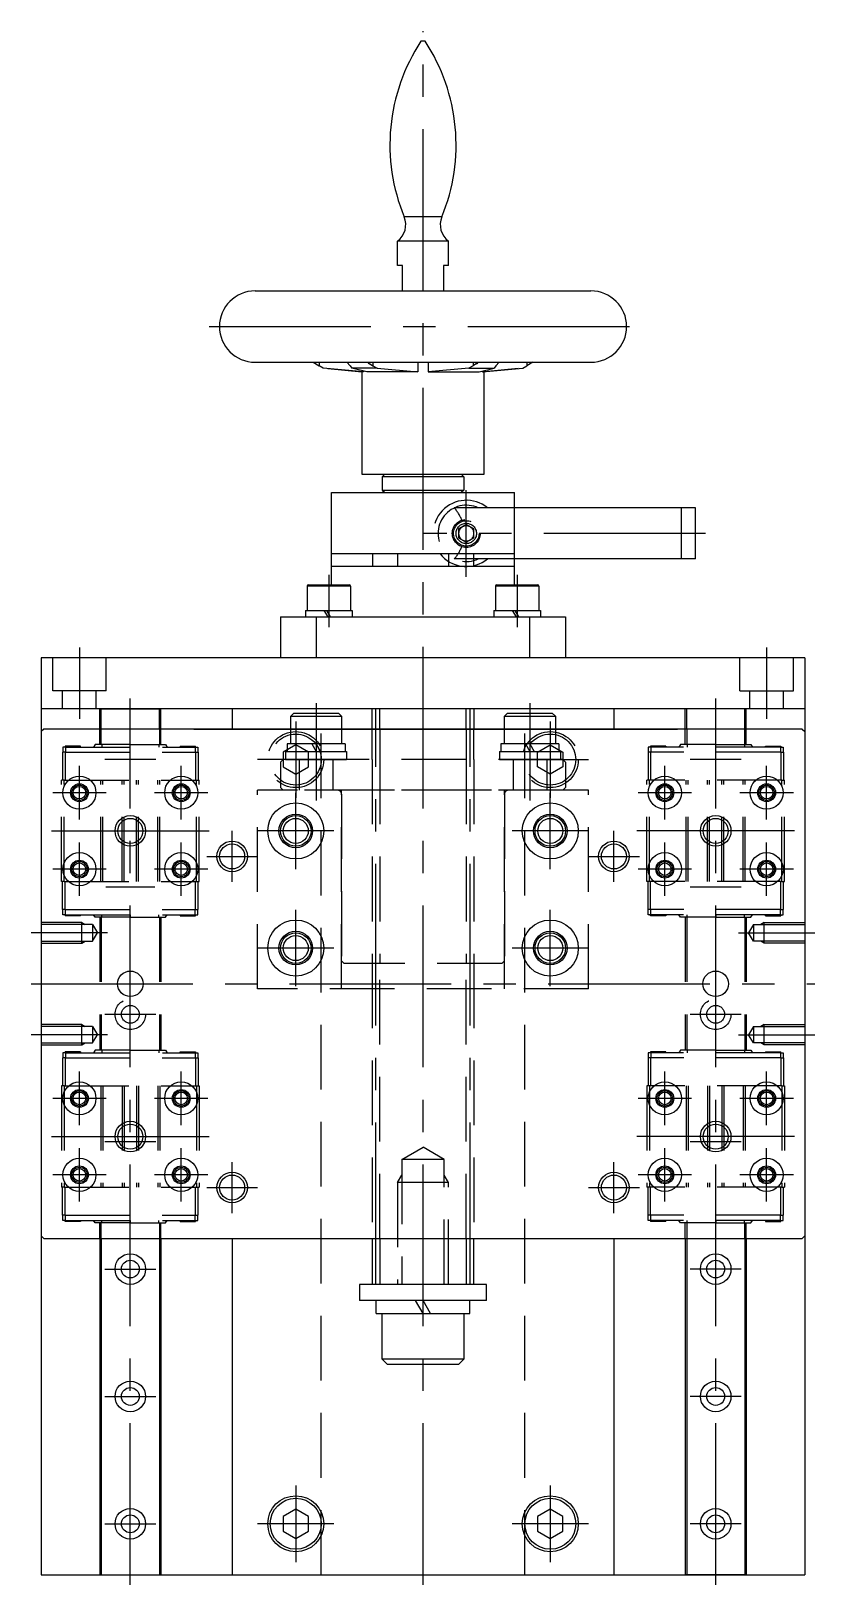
# Model space of a CAD drawing. Extents: x -178 to 323, y -442 to 77.
# Drawn here: x 169.1 to 323.1, y -407.9 to -102.9 of the extents above; entities that cross this region are included whole.
import ezdxf

# ---------------------------------------------------------------- set-up
doc = ezdxf.new("R2010")
doc.units = 0
doc.linetypes.add('CENTER', pattern=[50.8, 31.75, -6.35, 6.35, -6.35])
doc.linetypes.add('DASHED', pattern=[19.05, 12.7, -6.35])
doc.layers.get('0').update_dxf_attribs({"linetype": 'CONTINUOUS'})
doc.layers.add('CENTER', color=1, linetype='CENTER')

msp = doc.modelspace()

# ---------------------------------------------------------------- linework, layer by layer
at = {"color": 7, "linetype": 'CONTINUOUS'}
for p, q in [((246.53, -104.93), (245.7, -104.93)), ((249.81, -139.4), (242.43, -139.4)), ((251.12, -144.14), (241.12, -144.14)), ((241.12, -148.93), (241.12, -144.14)), ((251.12, -148.93), (251.12, -144.14)), ((242.12, -148.93), (241.12, -148.93)), ((242.12, -153.93), (242.12, -148.93)), ((250.12, -148.93), (250.12, -153.93)), ((251.12, -148.93), (250.12, -148.93)), ((213.12, -153.93), (279.12, -153.93)), ((213.12, -167.93), (279.12, -167.93)), ((224.52, -167.93), (225.7, -168.62)), ((225.7, -167.93), (225.7, -168.62)), ((226.52, -169.11), (225.7, -168.62)), ((234.43, -169.79), (226.52, -169.11)), ((227.41, -169.18), (234.12, -169.79)), ((231.18, -167.93), (231.8, -168.62)), ((231.8, -168.62), (232.11, -169.11)), ((237.08, -169.11), (232.11, -169.11)), ((235.05, -169.79), (232.11, -169.11)), ((234.12, -169.79), (234.12, -189.93)), ((234.43, -169.79), (234.12, -169.79)), ((234.43, -169.65), (234.43, -169.79)), ((245.12, -169.79), (235.05, -169.79)), ((235.6, -168.21), (236.24, -168.62)), ((236.24, -167.93), (236.24, -168.62)), ((236.25, -168.62), (237.08, -169.11)), ((237.08, -169.11), (245.12, -169.79)), ((245.12, -167.93), (245.12, -169.79)), ((247.12, -167.93), (247.12, -169.79)), ((255.15, -169.11), (247.12, -169.79)), ((247.12, -169.79), (257.18, -169.79)), ((255.99, -168.62), (255.15, -169.11)), ((255.15, -169.11), (260.12, -169.11)), ((255.99, -167.93), (255.99, -168.62)), ((256.64, -168.21), (255.99, -168.62)), ((257.18, -169.79), (260.12, -169.11)), ((257.8, -169.79), (265.71, -169.11)), ((257.8, -169.65), (257.8, -169.79)), ((257.8, -169.79), (258.12, -169.79)), ((264.82, -169.18), (258.12, -169.79)), ((258.12, -189.93), (258.12, -169.79)), ((260.43, -168.62), (260.12, -169.11)), ((261.06, -167.93), (260.43, -168.62)), ((265.71, -169.11), (266.53, -168.62)), ((267.71, -167.93), (266.53, -168.62)), ((266.53, -167.93), (266.53, -168.62)), ((234.12, -189.93), (246.12, -189.93)), ((238.12, -190.43), (238.62, -189.93)), ((254.12, -190.43), (238.12, -190.43)), ((238.12, -190.43), (238.12, -193.03)), ((246.12, -189.93), (258.12, -189.93)), ((254.12, -190.43), (253.62, -189.93)), ((254.12, -190.43), (254.12, -193.03)), ((228.14, -211.63), (228.14, -193.53)), ((228.14, -193.53), (264.12, -193.53)), ((228.14, -193.53), (234.21, -193.53)), ((238.12, -193.03), (246.12, -193.03)), ((238.12, -193.03), (238.62, -193.53)), ((246.12, -193.03), (254.12, -193.03)), ((254.12, -193.03), (253.62, -193.53)), ((258.02, -193.53), (264.12, -193.53)), ((264.09, -211.63), (264.09, -193.53)), ((296.93, -196.53), (264.12, -196.53)), ((296.93, -206.53), (296.93, -196.53)), ((299.62, -196.53), (296.93, -196.53)), ((299.62, -206.53), (299.62, -196.53)), ((264.12, -205.53), (228.14, -205.53)), ((236.17, -205.53), (236.17, -208.03)), ((241.12, -205.53), (241.12, -208.03)), ((251.12, -205.53), (251.12, -208.03)), ((256.07, -205.53), (256.07, -208.03)), ((296.93, -206.53), (264.12, -206.53)), ((299.62, -206.53), (296.93, -206.53)), ((264.12, -208.03), (228.14, -208.03)), ((231.87, -211.88), (223.37, -211.88)), ((223.37, -211.88), (223.37, -216.63)), ((223.62, -211.63), (231.62, -211.63)), ((231.87, -211.88), (231.87, -216.63)), ((268.87, -211.88), (260.37, -211.88)), ((260.37, -211.88), (260.37, -216.63)), ((260.62, -211.63), (268.62, -211.63)), ((268.87, -211.88), (268.87, -216.63)), ((218.12, -217.93), (225.1, -217.93)), ((218.12, -217.93), (218.12, -225.93)), ((223.02, -216.63), (232.22, -216.63)), ((223.02, -216.63), (223.02, -217.93)), ((225.1, -217.93), (267.13, -217.93)), ((225.1, -217.93), (225.1, -225.93)), ((227.46, -217.93), (226.71, -216.63)), ((227.95, -217.93), (227.2, -216.63)), ((232.22, -216.63), (232.22, -217.93)), ((260.02, -216.63), (269.22, -216.63)), ((260.02, -216.63), (260.02, -217.93)), ((264.46, -217.93), (263.71, -216.63)), ((264.95, -217.93), (264.2, -216.63)), ((267.13, -217.93), (274.12, -217.93)), ((267.13, -225.93), (267.13, -217.93)), ((269.22, -216.63), (269.22, -217.93)), ((274.12, -217.93), (274.12, -225.93)), ((321.12, -225.93), (171.12, -225.93)), ((171.12, -225.93), (171.12, -405.93)), ((274.12, -225.93), (218.12, -225.93)), ((321.12, -225.93), (321.12, -405.93)), ((321.12, -235.93), (171.12, -235.93)), ((182.62, -235.93), (194.62, -235.93)), ((182.62, -239.93), (182.62, -235.93)), ((182.92, -239.93), (182.92, -235.93)), ((194.32, -239.93), (194.32, -235.93)), ((194.62, -239.93), (194.62, -235.93)), ((208.62, -235.93), (208.62, -239.93)), ((220.12, -237.43), (220.72, -236.83)), ((220.12, -237.43), (230.12, -237.43)), ((220.12, -239.93), (220.12, -237.43)), ((220.72, -236.83), (229.52, -236.83)), ((229.52, -236.83), (230.12, -237.43)), ((230.12, -237.43), (230.12, -239.93)), ((236.12, -239.93), (236.12, -235.93)), ((237.62, -239.93), (237.62, -235.93)), ((254.62, -239.93), (254.62, -235.93)), ((256.12, -235.93), (256.12, -239.93)), ((262.12, -237.43), (262.72, -236.83)), ((262.12, -237.43), (272.12, -237.43)), ((262.12, -239.93), (262.12, -237.43)), ((262.72, -236.83), (271.52, -236.83)), ((271.52, -236.83), (272.12, -237.43)), ((272.12, -237.43), (272.12, -239.93)), ((283.62, -235.93), (283.62, -239.93)), ((309.62, -235.93), (297.62, -235.93)), ((297.62, -239.93), (297.62, -235.93)), ((297.92, -239.93), (297.92, -235.93)), ((309.32, -239.93), (309.32, -235.93)), ((309.62, -239.93), (309.62, -235.93)), ((171.62, -239.93), (171.12, -240.43)), ((171.62, -239.93), (171.12, -240.43)), ((171.12, -240.43), (171.12, -339.43)), ((171.12, -240.43), (171.12, -339.43)), ((320.62, -239.93), (171.62, -239.93)), ((320.62, -239.93), (171.62, -239.93)), ((201.12, -239.93), (196.12, -239.93)), ((201.12, -239.93), (291.12, -239.93)), ((291.12, -239.93), (296.12, -239.93)), ((320.62, -239.93), (321.12, -240.43)), ((320.62, -239.93), (321.12, -240.43)), ((321.12, -240.43), (321.12, -339.43)), ((321.12, -240.43), (321.12, -339.43)), ((171.62, -339.93), (171.12, -339.43)), ((171.62, -339.93), (171.12, -339.43)), ((171.62, -339.93), (320.62, -339.93)), ((171.62, -339.93), (320.62, -339.93)), ((182.62, -339.93), (182.62, -405.93)), ((182.92, -339.93), (182.92, -405.93)), ((194.32, -339.93), (194.32, -405.93)), ((194.62, -339.93), (194.62, -405.93)), ((201.12, -339.93), (239.12, -339.93)), ((208.62, -339.93), (208.62, -405.93)), ((235.12, -339.93), (257.12, -339.93)), ((236.12, -339.93), (236.12, -348.93)), ((237.62, -339.93), (237.62, -348.93)), ((239.12, -339.93), (253.12, -339.93)), ((253.12, -339.93), (291.12, -339.93)), ((254.62, -339.93), (254.62, -348.93)), ((256.12, -348.93), (256.12, -339.93)), ((283.62, -339.93), (283.62, -405.93)), ((297.62, -339.93), (297.62, -405.93)), ((297.92, -339.93), (297.92, -405.93)), ((309.32, -339.93), (309.32, -405.93)), ((309.62, -339.93), (309.62, -405.93)), ((320.62, -339.93), (321.12, -339.43)), ((320.62, -339.93), (321.12, -339.43)), ((258.62, -348.93), (233.62, -348.93)), ((233.62, -348.93), (233.62, -352.13)), ((256.12, -348.93), (236.12, -348.93)), ((258.62, -352.13), (258.62, -348.93)), ((258.62, -352.13), (233.62, -352.13)), ((255.32, -352.13), (236.92, -352.13)), ((236.92, -354.63), (236.92, -352.13)), ((246.12, -354.63), (244.67, -352.13)), ((247.56, -354.63), (246.12, -352.13)), ((255.32, -354.63), (255.32, -352.13)), ((236.92, -354.63), (255.32, -354.63)), ((238.12, -363.63), (238.12, -354.63)), ((254.12, -354.63), (254.12, -363.63)), ((239.12, -364.63), (238.12, -363.63)), ((254.12, -363.63), (238.12, -363.63)), ((253.12, -364.63), (239.12, -364.63)), ((254.12, -363.63), (253.12, -364.63)), ((221.12, -393.04), (218.62, -394.48)), ((223.62, -394.48), (221.12, -393.04)), ((271.12, -393.04), (268.62, -394.48)), ((273.62, -394.48), (271.12, -393.04)), ((218.62, -394.48), (218.62, -397.37)), ((223.62, -397.37), (223.62, -394.48)), ((268.62, -394.48), (268.62, -397.37)), ((273.62, -397.37), (273.62, -394.48)), ((218.62, -397.37), (221.12, -398.81)), ((221.12, -398.81), (223.62, -397.37)), ((268.62, -397.37), (271.12, -398.81)), ((271.12, -398.81), (273.62, -397.37)), ((171.12, -405.93), (321.12, -405.93)), ((182.62, -405.93), (194.62, -405.93)), ((309.62, -405.93), (297.62, -405.93))]:
    msp.add_line(p, q, dxfattribs=at)
at = {"color": 3, "linetype": 'DASHED'}
for p, q in [((264.12, -196.53), (252.26, -196.53)), ((254.62, -199.8), (253.12, -200.66)), ((253.12, -200.66), (253.12, -202.39)), ((256.12, -200.66), (254.62, -199.8)), ((256.12, -202.39), (256.12, -200.66)), ((253.12, -202.39), (254.62, -203.26)), ((254.62, -203.26), (256.12, -202.39)), ((264.12, -206.53), (252.26, -206.53)), ((173.37, -232.43), (173.37, -225.93)), ((183.87, -232.43), (183.87, -225.93)), ((308.37, -232.43), (308.37, -225.93)), ((318.87, -232.43), (318.87, -225.93)), ((183.87, -232.43), (173.37, -232.43)), ((175.32, -235.93), (175.32, -232.43)), ((181.92, -235.93), (181.92, -232.43)), ((308.37, -232.43), (318.87, -232.43)), ((310.32, -235.93), (310.32, -232.43)), ((316.92, -235.93), (316.92, -232.43)), ((226.12, -405.93), (226.12, -235.93)), ((266.12, -405.93), (266.12, -235.93)), ((182.62, -242.98), (182.62, -239.93)), ((182.92, -242.98), (182.92, -239.93)), ((194.32, -239.93), (194.32, -242.98)), ((194.62, -242.98), (194.62, -239.93)), ((220.12, -242.83), (220.12, -239.93)), ((230.12, -239.93), (230.12, -242.83)), ((236.12, -245.93), (236.12, -239.93)), ((236.12, -245.93), (236.12, -239.93)), ((237.62, -239.93), (237.62, -245.93)), ((237.62, -239.93), (237.62, -245.93)), ((254.62, -239.93), (254.62, -245.93)), ((254.62, -239.93), (254.62, -245.93)), ((256.12, -245.93), (256.12, -239.93)), ((256.12, -245.93), (256.12, -239.93)), ((262.12, -242.83), (262.12, -239.93)), ((272.12, -239.93), (272.12, -242.83)), ((297.62, -242.98), (297.62, -239.93)), ((297.92, -239.93), (297.92, -242.98)), ((309.32, -242.98), (309.32, -239.93)), ((309.62, -242.98), (309.62, -239.93)), ((175.37, -243.48), (175.37, -244.48)), ((175.87, -243.48), (175.37, -243.48)), ((178.82, -243.28), (175.82, -243.28)), ((175.82, -243.28), (175.82, -243.48)), ((175.87, -243.48), (201.37, -243.48)), ((175.87, -243.48), (175.87, -244.48)), ((178.82, -243.48), (178.82, -243.28)), ((181.69, -242.98), (181.39, -243.48)), ((182.99, -242.98), (181.69, -242.98)), ((182.99, -242.98), (182.99, -243.48)), ((188.62, -242.98), (182.99, -242.98)), ((188.62, -243.48), (188.62, -242.98)), ((188.62, -242.98), (194.25, -242.98)), ((194.25, -242.98), (194.25, -243.48)), ((194.25, -242.98), (195.55, -242.98)), ((195.55, -242.98), (195.85, -243.48)), ((198.42, -243.28), (201.42, -243.28)), ((198.42, -243.28), (198.42, -243.48)), ((201.37, -243.48), (201.37, -244.48)), ((201.37, -243.48), (201.87, -243.48)), ((201.42, -243.48), (201.42, -243.28)), ((201.87, -243.48), (201.87, -244.48)), ((221.12, -243.04), (218.62, -244.48)), ((219.42, -242.83), (219.42, -244.33)), ((230.82, -242.83), (219.42, -242.83)), ((223.62, -244.48), (221.12, -243.04)), ((224.25, -242.83), (225.12, -244.33)), ((225.12, -242.83), (225.98, -244.33)), ((230.82, -242.83), (230.82, -244.33)), ((261.42, -242.83), (261.42, -244.33)), ((272.82, -242.83), (261.42, -242.83)), ((266.25, -242.83), (267.12, -244.33)), ((267.12, -242.83), (267.98, -244.33)), ((268.62, -244.48), (271.12, -243.04)), ((271.12, -243.04), (273.62, -244.48)), ((272.82, -242.83), (272.82, -244.33)), ((290.87, -243.48), (290.37, -243.48)), ((290.37, -243.48), (290.37, -244.48)), ((293.82, -243.28), (290.82, -243.28)), ((290.82, -243.48), (290.82, -243.28)), ((316.37, -243.48), (290.87, -243.48)), ((290.87, -243.48), (290.87, -244.48)), ((293.82, -243.28), (293.82, -243.48)), ((296.69, -242.98), (296.39, -243.48)), ((297.99, -242.98), (296.69, -242.98)), ((297.99, -242.98), (297.99, -243.48)), ((303.62, -242.98), (297.99, -242.98)), ((303.62, -242.98), (309.25, -242.98)), ((303.62, -243.48), (303.62, -242.98)), ((309.25, -242.98), (309.25, -243.48)), ((309.25, -242.98), (310.55, -242.98)), ((310.55, -242.98), (310.85, -243.48)), ((313.42, -243.28), (316.42, -243.28)), ((313.42, -243.48), (313.42, -243.28)), ((316.37, -243.48), (316.37, -244.48)), ((316.37, -243.48), (316.87, -243.48)), ((316.42, -243.28), (316.42, -243.48)), ((316.87, -243.48), (316.87, -244.48)), ((175.82, -244.48), (175.32, -244.48)), ((175.32, -244.48), (175.32, -249.98)), ((175.82, -244.48), (201.42, -244.48)), ((175.82, -244.48), (175.82, -249.98)), ((201.42, -244.48), (201.92, -244.48)), ((201.42, -244.48), (201.42, -249.98)), ((201.92, -244.48), (201.92, -249.98)), ((218.12, -246.43), (218.62, -245.93)), ((218.12, -246.43), (218.12, -251.43)), ((218.62, -244.48), (218.62, -247.37)), ((273.62, -245.93), (218.62, -245.93)), ((219.12, -244.33), (231.12, -244.33)), ((219.12, -244.33), (219.12, -245.93)), ((219.12, -245.93), (231.12, -245.93)), ((221.82, -245.93), (221.82, -251.93)), ((223.62, -247.37), (223.62, -244.48)), ((228.42, -245.93), (228.42, -251.93)), ((231.12, -244.33), (231.12, -245.93)), ((236.12, -245.93), (236.12, -285.93)), ((236.12, -245.93), (236.12, -285.93)), ((237.62, -245.93), (237.62, -285.93)), ((237.62, -245.93), (237.62, -285.93)), ((254.62, -245.93), (254.62, -285.93)), ((254.62, -245.93), (254.62, -285.93)), ((256.12, -245.93), (256.12, -285.93)), ((256.12, -245.93), (256.12, -285.93)), ((261.12, -244.33), (273.12, -244.33)), ((261.12, -244.33), (261.12, -245.93)), ((261.12, -245.93), (273.12, -245.93)), ((263.82, -245.93), (263.82, -251.93)), ((268.62, -247.37), (268.62, -244.48)), ((270.42, -245.93), (270.42, -251.93)), ((273.12, -244.33), (273.12, -245.93)), ((273.62, -244.48), (273.62, -247.37)), ((274.12, -246.43), (273.62, -245.93)), ((274.12, -246.43), (274.12, -251.43)), ((290.82, -244.48), (290.32, -244.48)), ((290.32, -244.48), (290.32, -249.98)), ((316.42, -244.48), (290.82, -244.48)), ((290.82, -244.48), (290.82, -249.98)), ((316.42, -244.48), (316.42, -249.98)), ((316.42, -244.48), (316.92, -244.48)), ((316.92, -244.48), (316.92, -249.98)), ((175.12, -269.88), (175.12, -249.98)), ((175.62, -249.98), (175.12, -249.98)), ((175.62, -249.98), (201.62, -249.98)), ((175.62, -269.88), (175.62, -249.98)), ((182.82, -269.88), (182.82, -249.98)), ((183.22, -269.88), (183.22, -249.98)), ((187.02, -269.88), (187.02, -249.98)), ((187.42, -269.88), (187.42, -249.98)), ((189.82, -269.88), (189.82, -249.98)), ((190.22, -269.88), (190.22, -249.98)), ((194.02, -269.88), (194.02, -249.98)), ((194.42, -269.88), (194.42, -249.98)), ((201.62, -269.88), (201.62, -249.98)), ((201.62, -249.98), (202.12, -249.98)), ((202.12, -269.88), (202.12, -249.98)), ((218.62, -247.37), (221.12, -248.81)), ((221.12, -248.81), (223.62, -247.37)), ((271.12, -248.81), (268.62, -247.37)), ((273.62, -247.37), (271.12, -248.81)), ((290.12, -269.88), (290.12, -249.98)), ((290.62, -249.98), (290.12, -249.98)), ((316.62, -249.98), (290.62, -249.98)), ((290.62, -269.88), (290.62, -249.98)), ((297.82, -269.88), (297.82, -249.98)), ((298.22, -269.88), (298.22, -249.98)), ((302.02, -269.88), (302.02, -249.98)), ((302.42, -269.88), (302.42, -249.98)), ((304.82, -269.88), (304.82, -249.98)), ((305.22, -269.88), (305.22, -249.98)), ((309.02, -269.88), (309.02, -249.98)), ((309.42, -269.88), (309.42, -249.98)), ((316.62, -269.88), (316.62, -249.98)), ((316.62, -249.98), (317.12, -249.98)), ((317.12, -269.88), (317.12, -249.98)), ((278.62, -251.93), (213.62, -251.93)), ((213.62, -290.93), (213.62, -251.93)), ((218.12, -251.43), (218.62, -251.93)), ((273.62, -251.93), (218.62, -251.93)), ((230.12, -290.93), (230.12, -251.93)), ((230.12, -252.73), (230.12, -285.43)), ((262.12, -290.93), (262.12, -251.93)), ((262.12, -252.73), (262.12, -285.43)), ((274.12, -251.43), (273.62, -251.93)), ((278.62, -290.93), (278.62, -251.93)), ((175.62, -269.88), (175.12, -269.88)), ((175.32, -275.38), (175.32, -269.88)), ((175.62, -269.88), (201.62, -269.88)), ((175.82, -275.38), (175.82, -269.88)), ((201.42, -275.38), (201.42, -269.88)), ((201.62, -269.88), (202.12, -269.88)), ((201.92, -275.38), (201.92, -269.88)), ((290.62, -269.88), (290.12, -269.88)), ((290.32, -275.38), (290.32, -269.88)), ((316.62, -269.88), (290.62, -269.88)), ((290.82, -275.38), (290.82, -269.88)), ((316.42, -275.38), (316.42, -269.88)), ((316.62, -269.88), (317.12, -269.88)), ((316.92, -275.38), (316.92, -269.88)), ((175.82, -275.38), (175.32, -275.38)), ((175.37, -276.38), (175.37, -275.38)), ((175.87, -276.38), (175.37, -276.38)), ((175.82, -275.38), (201.42, -275.38)), ((175.82, -276.38), (175.82, -276.58)), ((178.82, -276.58), (175.82, -276.58)), ((175.87, -276.38), (175.87, -275.38)), ((175.87, -276.38), (201.37, -276.38)), ((178.82, -276.58), (178.82, -276.38)), ((181.69, -276.88), (181.39, -276.38)), ((182.99, -276.88), (181.69, -276.88)), ((182.62, -276.88), (182.62, -302.98)), ((182.92, -276.88), (182.92, -302.98)), ((182.99, -276.88), (182.99, -276.38)), ((188.62, -276.88), (182.99, -276.88)), ((188.62, -276.38), (188.62, -276.88)), ((188.62, -276.88), (194.25, -276.88)), ((194.25, -276.88), (194.25, -276.38)), ((194.25, -276.88), (195.55, -276.88)), ((194.32, -276.88), (194.32, -302.98)), ((194.62, -276.88), (194.62, -302.98)), ((195.55, -276.88), (195.85, -276.38)), ((198.42, -276.38), (198.42, -276.58)), ((198.42, -276.58), (201.42, -276.58)), ((201.37, -276.38), (201.37, -275.38)), ((201.37, -276.38), (201.87, -276.38)), ((201.42, -275.38), (201.92, -275.38)), ((201.42, -276.58), (201.42, -276.38)), ((201.87, -276.38), (201.87, -275.38)), ((290.82, -275.38), (290.32, -275.38)), ((290.37, -276.38), (290.37, -275.38)), ((290.87, -276.38), (290.37, -276.38)), ((316.42, -275.38), (290.82, -275.38)), ((290.82, -276.58), (290.82, -276.38)), ((293.82, -276.58), (290.82, -276.58)), ((290.87, -276.38), (290.87, -275.38)), ((316.37, -276.38), (290.87, -276.38)), ((293.82, -276.38), (293.82, -276.58)), ((296.69, -276.88), (296.39, -276.38)), ((297.99, -276.88), (296.69, -276.88)), ((297.62, -276.88), (297.62, -302.98)), ((297.92, -276.88), (297.92, -302.98)), ((297.99, -276.88), (297.99, -276.38)), ((303.62, -276.88), (297.99, -276.88)), ((303.62, -276.38), (303.62, -276.88)), ((303.62, -276.88), (309.25, -276.88)), ((309.25, -276.88), (309.25, -276.38)), ((309.25, -276.88), (310.55, -276.88)), ((309.32, -276.88), (309.32, -302.98)), ((309.62, -276.88), (309.62, -302.98)), ((310.55, -276.88), (310.85, -276.38)), ((313.42, -276.58), (313.42, -276.38)), ((313.42, -276.58), (316.42, -276.58)), ((316.37, -276.38), (316.37, -275.38)), ((316.37, -276.38), (316.87, -276.38)), ((316.42, -275.38), (316.92, -275.38)), ((316.42, -276.38), (316.42, -276.58)), ((316.87, -276.38), (316.87, -275.38)), ((179.12, -277.93), (171.12, -277.93)), ((181.22, -278.31), (171.12, -278.31)), ((179.12, -281.93), (179.12, -277.93)), ((179.12, -277.93), (179.77, -278.31)), ((181.22, -278.31), (181.22, -281.55)), ((181.22, -278.31), (182.15, -279.93)), ((181.22, -281.55), (182.15, -279.93)), ((311.02, -278.31), (310.08, -279.93)), ((311.02, -281.55), (310.08, -279.93)), ((311.02, -278.31), (321.12, -278.31)), ((311.02, -278.31), (311.02, -281.55)), ((313.12, -277.93), (312.46, -278.31)), ((313.12, -277.93), (321.12, -277.93)), ((313.12, -281.93), (313.12, -277.93)), ((171.12, -281.55), (181.22, -281.55)), ((171.12, -281.93), (179.12, -281.93)), ((179.12, -281.93), (179.77, -281.55)), ((321.12, -281.55), (311.02, -281.55)), ((313.12, -281.93), (312.46, -281.55)), ((321.12, -281.93), (313.12, -281.93)), ((230.62, -285.93), (230.12, -285.43)), ((261.62, -285.93), (230.62, -285.93)), ((236.12, -285.93), (236.12, -339.93)), ((237.62, -339.93), (237.62, -285.93)), ((254.62, -339.93), (254.62, -285.93)), ((256.12, -285.93), (256.12, -339.93)), ((262.12, -285.43), (261.62, -285.93)), ((278.62, -290.93), (213.62, -290.93)), ((179.12, -297.93), (171.12, -297.93)), ((181.22, -298.31), (171.12, -298.31)), ((179.12, -301.93), (179.12, -297.93)), ((179.12, -297.93), (179.77, -298.31)), ((181.22, -298.31), (181.22, -301.55)), ((181.22, -298.31), (182.15, -299.93)), ((311.02, -298.31), (310.08, -299.93)), ((311.02, -298.31), (321.12, -298.31)), ((311.02, -298.31), (311.02, -301.55)), ((313.12, -297.93), (312.46, -298.31)), ((313.12, -297.93), (321.12, -297.93)), ((313.12, -301.93), (313.12, -297.93)), ((171.12, -301.55), (181.22, -301.55)), ((171.12, -301.93), (179.12, -301.93)), ((179.12, -301.93), (179.77, -301.55)), ((181.22, -301.55), (182.15, -299.93)), ((311.02, -301.55), (310.08, -299.93)), ((321.12, -301.55), (311.02, -301.55)), ((313.12, -301.93), (312.46, -301.55)), ((321.12, -301.93), (313.12, -301.93)), ((175.32, -304.48), (175.32, -309.98)), ((175.82, -304.48), (175.32, -304.48)), ((175.37, -303.48), (175.37, -304.48)), ((175.87, -303.48), (175.37, -303.48)), ((178.82, -303.28), (175.82, -303.28)), ((175.82, -303.48), (175.82, -303.28)), ((175.82, -304.48), (201.42, -304.48)), ((175.82, -304.48), (175.82, -309.98)), ((175.87, -303.48), (201.37, -303.48)), ((175.87, -303.48), (175.87, -304.48)), ((178.82, -303.28), (178.82, -303.48)), ((181.69, -302.98), (181.39, -303.48)), ((182.99, -302.98), (181.69, -302.98)), ((188.62, -302.98), (182.99, -302.98)), ((182.99, -302.98), (182.99, -303.48)), ((188.62, -302.98), (194.25, -302.98)), ((188.62, -303.48), (188.62, -302.98)), ((194.25, -302.98), (195.55, -302.98)), ((194.25, -302.98), (194.25, -303.48)), ((195.55, -302.98), (195.85, -303.48)), ((198.42, -303.28), (201.42, -303.28)), ((198.42, -303.48), (198.42, -303.28)), ((201.37, -303.48), (201.37, -304.48)), ((201.37, -303.48), (201.87, -303.48)), ((201.42, -303.28), (201.42, -303.48)), ((201.42, -304.48), (201.42, -309.98)), ((201.42, -304.48), (201.92, -304.48)), ((201.87, -303.48), (201.87, -304.48)), ((201.92, -304.48), (201.92, -309.98)), ((290.32, -304.48), (290.32, -309.98)), ((290.82, -304.48), (290.32, -304.48)), ((290.37, -303.48), (290.37, -304.48)), ((290.87, -303.48), (290.37, -303.48)), ((293.82, -303.28), (290.82, -303.28)), ((290.82, -303.28), (290.82, -303.48)), ((316.42, -304.48), (290.82, -304.48)), ((290.82, -304.48), (290.82, -309.98)), ((316.37, -303.48), (290.87, -303.48)), ((290.87, -303.48), (290.87, -304.48)), ((293.82, -303.48), (293.82, -303.28)), ((296.69, -302.98), (296.39, -303.48)), ((297.99, -302.98), (296.69, -302.98)), ((303.62, -302.98), (297.99, -302.98)), ((297.99, -302.98), (297.99, -303.48)), ((303.62, -302.98), (309.25, -302.98)), ((303.62, -303.48), (303.62, -302.98)), ((309.25, -302.98), (309.25, -303.48)), ((309.25, -302.98), (310.55, -302.98)), ((310.55, -302.98), (310.85, -303.48)), ((313.42, -303.28), (316.42, -303.28)), ((313.42, -303.28), (313.42, -303.48)), ((316.37, -303.48), (316.37, -304.48)), ((316.37, -303.48), (316.87, -303.48)), ((316.42, -303.48), (316.42, -303.28)), ((316.42, -304.48), (316.42, -309.98)), ((316.42, -304.48), (316.92, -304.48)), ((316.87, -303.48), (316.87, -304.48)), ((316.92, -304.48), (316.92, -309.98)), ((175.12, -309.98), (175.12, -329.88)), ((175.62, -309.98), (175.12, -309.98)), ((175.62, -309.98), (175.62, -329.88)), ((175.62, -309.98), (201.62, -309.98)), ((182.82, -309.98), (182.82, -329.88)), ((183.22, -309.98), (183.22, -329.88)), ((187.02, -309.98), (187.02, -329.88)), ((187.42, -309.98), (187.42, -329.88)), ((189.82, -309.98), (189.82, -329.88)), ((190.22, -309.98), (190.22, -329.88)), ((194.02, -309.98), (194.02, -329.88)), ((194.42, -309.98), (194.42, -329.88)), ((201.62, -309.98), (201.62, -329.88)), ((201.62, -309.98), (202.12, -309.98)), ((202.12, -309.98), (202.12, -329.88)), ((290.12, -309.98), (290.12, -329.88)), ((290.62, -309.98), (290.12, -309.98)), ((316.62, -309.98), (290.62, -309.98)), ((290.62, -309.98), (290.62, -329.88)), ((297.82, -309.98), (297.82, -329.88)), ((298.22, -309.98), (298.22, -329.88)), ((302.02, -309.98), (302.02, -329.88)), ((302.42, -309.98), (302.42, -329.88)), ((304.82, -309.98), (304.82, -329.88)), ((305.22, -309.98), (305.22, -329.88)), ((309.02, -309.98), (309.02, -329.88)), ((309.42, -309.98), (309.42, -329.88)), ((316.62, -309.98), (316.62, -329.88)), ((316.62, -309.98), (317.12, -309.98)), ((317.12, -309.98), (317.12, -329.88)), ((241.93, -324.43), (246.12, -322.01)), ((250.3, -324.43), (246.12, -322.01)), ((241.93, -324.43), (241.93, -348.93)), ((250.3, -324.43), (241.93, -324.43)), ((250.3, -348.93), (250.3, -324.43)), ((241.12, -328.93), (241.93, -327.52)), ((241.12, -328.93), (241.12, -348.93)), ((251.12, -328.93), (241.12, -328.93)), ((251.12, -328.93), (250.3, -327.52)), ((251.12, -348.93), (251.12, -328.93)), ((175.62, -329.88), (175.12, -329.88)), ((175.32, -335.38), (175.32, -329.88)), ((175.62, -329.88), (201.62, -329.88)), ((175.82, -335.38), (175.82, -329.88)), ((201.42, -335.38), (201.42, -329.88)), ((201.62, -329.88), (202.12, -329.88)), ((201.92, -335.38), (201.92, -329.88)), ((290.62, -329.88), (290.12, -329.88)), ((290.32, -335.38), (290.32, -329.88)), ((316.62, -329.88), (290.62, -329.88)), ((290.82, -335.38), (290.82, -329.88)), ((316.42, -335.38), (316.42, -329.88)), ((316.62, -329.88), (317.12, -329.88)), ((316.92, -335.38), (316.92, -329.88)), ((175.82, -335.38), (175.32, -335.38)), ((175.37, -336.38), (175.37, -335.38)), ((175.82, -335.38), (201.42, -335.38)), ((175.87, -336.38), (175.87, -335.38)), ((201.37, -336.38), (201.37, -335.38)), ((201.42, -335.38), (201.92, -335.38)), ((201.87, -336.38), (201.87, -335.38)), ((290.82, -335.38), (290.32, -335.38)), ((290.37, -336.38), (290.37, -335.38)), ((316.42, -335.38), (290.82, -335.38)), ((290.87, -336.38), (290.87, -335.38)), ((316.37, -336.38), (316.37, -335.38)), ((316.42, -335.38), (316.92, -335.38)), ((316.87, -336.38), (316.87, -335.38)), ((175.87, -336.38), (175.37, -336.38)), ((175.82, -336.58), (175.82, -336.38)), ((178.82, -336.58), (175.82, -336.58)), ((175.87, -336.38), (201.37, -336.38)), ((178.82, -336.38), (178.82, -336.58)), ((181.69, -336.88), (181.39, -336.38)), ((182.99, -336.88), (181.69, -336.88)), ((182.62, -339.93), (182.62, -336.88)), ((182.92, -339.93), (182.92, -336.88)), ((182.99, -336.88), (182.99, -336.38)), ((188.62, -336.88), (182.99, -336.88)), ((188.62, -336.38), (188.62, -336.88)), ((188.62, -336.88), (194.25, -336.88)), ((194.25, -336.88), (194.25, -336.38)), ((194.25, -336.88), (195.55, -336.88)), ((194.32, -336.88), (194.32, -339.93)), ((194.62, -339.93), (194.62, -336.88)), ((195.55, -336.88), (195.85, -336.38)), ((198.42, -336.58), (198.42, -336.38)), ((198.42, -336.58), (201.42, -336.58)), ((201.37, -336.38), (201.87, -336.38)), ((201.42, -336.38), (201.42, -336.58)), ((290.87, -336.38), (290.37, -336.38)), ((290.82, -336.38), (290.82, -336.58)), ((293.82, -336.58), (290.82, -336.58)), ((316.37, -336.38), (290.87, -336.38)), ((293.82, -336.58), (293.82, -336.38)), ((296.69, -336.88), (296.39, -336.38)), ((297.99, -336.88), (296.69, -336.88)), ((297.62, -339.93), (297.62, -336.88)), ((297.92, -336.88), (297.92, -339.93)), ((297.99, -336.88), (297.99, -336.38)), ((303.62, -336.88), (297.99, -336.88)), ((303.62, -336.38), (303.62, -336.88)), ((303.62, -336.88), (309.25, -336.88)), ((309.25, -336.88), (309.25, -336.38)), ((309.25, -336.88), (310.55, -336.88)), ((309.32, -339.93), (309.32, -336.88)), ((309.62, -339.93), (309.62, -336.88)), ((310.55, -336.88), (310.85, -336.38)), ((313.42, -336.38), (313.42, -336.58)), ((313.42, -336.58), (316.42, -336.58)), ((316.37, -336.38), (316.87, -336.38)), ((316.42, -336.58), (316.42, -336.38))]:
    msp.add_line(p, q, dxfattribs=at)
for centre, radius in [((254.62, -201.53), 2.75), ((254.62, -201.53), 2.5), ((254.62, -201.53), 2), ((221.12, -245.93), 5.5), ((221.12, -245.93), 5), ((271.12, -245.93), 5.5), ((271.12, -245.93), 5), ((188.62, -295.93), 3), ((188.62, -295.93), 1.75), ((303.62, -295.93), 3), ((303.62, -295.93), 1.75)]:
    msp.add_circle(centre, radius, dxfattribs=at)
at = {"color": 7, "linetype": 'CONTINUOUS'}
for centre, radius in [((178.62, -252.43), 3.25), ((198.62, -252.43), 3.25), ((293.62, -252.43), 3.25), ((313.62, -252.43), 3.25), ((178.62, -252.43), 1.75), ((178.62, -252.43), 1.23), ((198.62, -252.43), 1.75), ((198.62, -252.43), 1.23), ((293.62, -252.43), 1.75), ((293.62, -252.43), 1.23), ((313.62, -252.43), 1.75), ((313.62, -252.43), 1.23), ((221.12, -259.93), 5.5), ((271.12, -259.93), 5.5), ((188.62, -259.93), 2.46), ((221.12, -259.93), 3.3), ((221.12, -259.93), 2.46), ((271.12, -259.93), 3.3), ((271.12, -259.93), 2.46), ((303.62, -259.93), 2.46), ((178.62, -267.43), 3.25), ((198.62, -267.43), 3.25), ((208.62, -264.93), 2.46), ((283.62, -264.93), 2.46), ((293.62, -267.43), 3.25), ((313.62, -267.43), 3.25), ((178.62, -267.43), 1.75), ((178.62, -267.43), 1.23), ((198.62, -267.43), 1.75), ((198.62, -267.43), 1.23), ((293.62, -267.43), 1.75), ((293.62, -267.43), 1.23), ((313.62, -267.43), 1.75), ((313.62, -267.43), 1.23), ((221.12, -282.93), 5.5), ((271.12, -282.93), 5.5), ((221.12, -282.93), 3.3), ((221.12, -282.93), 2.46), ((271.12, -282.93), 3.3), ((271.12, -282.93), 2.46), ((188.62, -289.93), 2.5), ((303.62, -289.93), 2.5), ((178.62, -312.43), 3.25), ((178.62, -312.43), 1.75), ((198.62, -312.43), 3.25), ((198.62, -312.43), 1.75), ((293.62, -312.43), 3.25), ((293.62, -312.43), 1.75), ((313.62, -312.43), 3.25), ((313.62, -312.43), 1.75), ((178.62, -312.43), 1.23), ((198.62, -312.43), 1.23), ((293.62, -312.43), 1.23), ((313.62, -312.43), 1.23), ((188.62, -319.93), 2.46), ((303.62, -319.93), 2.46), ((178.62, -327.43), 3.25), ((178.62, -327.43), 1.75), ((178.62, -327.43), 1.23), ((198.62, -327.43), 3.25), ((198.62, -327.43), 1.75), ((198.62, -327.43), 1.23), ((293.62, -327.43), 3.25), ((293.62, -327.43), 1.75), ((293.62, -327.43), 1.23), ((313.62, -327.43), 3.25), ((313.62, -327.43), 1.75), ((313.62, -327.43), 1.23), ((208.62, -329.93), 2.46), ((283.62, -329.93), 2.46), ((188.62, -345.93), 3), ((188.62, -345.93), 1.75), ((303.62, -345.93), 3), ((303.62, -345.93), 1.75), ((188.62, -370.93), 3), ((303.62, -370.93), 3), ((188.62, -370.93), 1.75), ((303.62, -370.93), 1.75), ((188.62, -395.93), 3), ((221.12, -395.93), 5.5), ((221.12, -395.93), 5), ((271.12, -395.93), 5.5), ((271.12, -395.93), 5), ((303.62, -395.93), 3), ((188.62, -395.93), 1.75), ((303.62, -395.93), 1.75)]:
    msp.add_circle(centre, radius, dxfattribs=at)
at = {"color": 3, "linetype": 'CONTINUOUS'}
for centre, radius in [((178.62, -252.43), 1.5), ((198.62, -252.43), 1.5), ((293.62, -252.43), 1.5), ((313.62, -252.43), 1.5), ((188.62, -259.93), 3), ((221.12, -259.93), 3), ((271.12, -259.93), 3), ((303.62, -259.93), 3), ((208.62, -264.93), 3), ((283.62, -264.93), 3), ((178.62, -267.43), 1.5), ((198.62, -267.43), 1.5), ((293.62, -267.43), 1.5), ((313.62, -267.43), 1.5), ((221.12, -282.93), 3), ((271.12, -282.93), 3), ((178.62, -312.43), 1.5), ((198.62, -312.43), 1.5), ((293.62, -312.43), 1.5), ((313.62, -312.43), 1.5), ((188.62, -319.93), 3), ((303.62, -319.93), 3), ((178.62, -327.43), 1.5), ((198.62, -327.43), 1.5), ((293.62, -327.43), 1.5), ((313.62, -327.43), 1.5), ((208.62, -329.93), 3), ((283.62, -329.93), 3)]:
    msp.add_circle(centre, radius, dxfattribs=at)
at = {"color": 7, "linetype": 'CONTINUOUS'}
for centre, radius, start, end in [((276.62, -125.26), 37, 146.6714, 202.4708), ((215.62, -125.26), 37, 337.5292, 33.3286), ((238.73, -140.93), 4, 306.6383, 22.4708), ((253.5, -140.93), 4, 157.5292, 233.3617), ((213.12, -160.93), 7, 90, 270), ((279.12, -160.93), 7, 270, 90), ((236.56, -166.84), 1.68, 220.462, 234.7696), ((255.67, -166.84), 1.68, 305.2304, 319.538), ((223.62, -211.88), 0.25, 90, 180), ((231.62, -211.88), 0.25, 0, 90), ((260.62, -211.88), 0.25, 90, 180), ((268.62, -211.88), 0.25, 0, 90)]:
    msp.add_arc(centre, radius, start, end, dxfattribs=at)
at = {"color": 3, "linetype": 'DASHED'}
for centre, radius, start, end in [((254.62, -201.53), 6.5, 50.2849, 309.7151), ((254.62, -201.53), 5.53, 64.7754, 295.2246), ((247.01, -201.38), 7.15, 20.1116, 42.7693), ((254.62, -201.53), 1.5, 120, 180), ((254.62, -201.53), 1.5, 60, 120), ((254.62, -201.53), 1.5, 0, 60), ((247.01, -201.67), 7.15, 317.2307, 339.8884), ((254.62, -201.53), 1.5, 180, 240), ((254.62, -201.53), 1.5, 240, 300), ((254.62, -201.53), 1.5, 300, 0), ((229.32, -252.73), 0.8, 0, 90), ((262.92, -252.73), 0.8, 90, 180)]:
    msp.add_arc(centre, radius, start, end, dxfattribs=at)
at = {"layer": 'CENTER', "color": 1, "linetype": 'CENTER'}
for p, q in [((246.12, -407.93), (246.12, -102.93)), ((204.12, -160.93), (288.12, -160.93)), ((254.62, -210.03), (254.62, -193.03)), ((301.62, -201.53), (246.12, -201.53)), ((227.62, -209.63), (227.62, -219.93)), ((264.62, -209.63), (264.62, -219.93)), ((178.62, -223.93), (178.62, -237.93)), ((313.62, -223.93), (313.62, -237.93)), ((188.62, -407.93), (188.62, -233.93)), ((225.12, -234.83), (225.12, -253.93)), ((267.12, -234.83), (267.12, -253.93)), ((303.62, -407.93), (303.62, -233.93)), ((236.87, -348.93), (236.87, -235.93)), ((255.37, -348.93), (255.37, -235.93)), ((221.12, -238.43), (221.12, -253.43)), ((271.12, -238.43), (271.12, -253.43)), ((193.62, -245.93), (183.62, -245.93)), ((228.62, -245.93), (213.62, -245.93)), ((263.62, -245.93), (278.62, -245.93)), ((308.62, -245.93), (298.62, -245.93)), ((178.62, -257.68), (178.62, -247.18)), ((198.62, -257.68), (198.62, -247.18)), ((293.62, -257.68), (293.62, -247.18)), ((313.62, -257.68), (313.62, -247.18)), ((183.87, -252.43), (173.37, -252.43)), ((203.87, -252.43), (193.37, -252.43)), ((221.12, -267.43), (221.12, -252.43)), ((271.12, -267.43), (271.12, -252.43)), ((298.87, -252.43), (288.37, -252.43)), ((318.87, -252.43), (308.37, -252.43)), ((173.12, -259.93), (204.12, -259.93)), ((178.62, -272.68), (178.62, -262.18)), ((198.62, -272.68), (198.62, -262.18)), ((208.62, -269.93), (208.62, -259.93)), ((228.62, -259.93), (213.62, -259.93)), ((278.62, -259.93), (263.62, -259.93)), ((283.62, -269.93), (283.62, -259.93)), ((319.12, -259.93), (288.12, -259.93)), ((293.62, -272.68), (293.62, -262.18)), ((313.62, -272.68), (313.62, -262.18)), ((203.62, -264.93), (213.62, -264.93)), ((278.62, -264.93), (288.62, -264.93)), ((183.87, -267.43), (173.37, -267.43)), ((203.87, -267.43), (193.37, -267.43)), ((298.87, -267.43), (288.37, -267.43)), ((318.87, -267.43), (308.37, -267.43)), ((183.82, -270.93), (193.42, -270.93)), ((298.62, -270.93), (308.62, -270.93)), ((221.12, -290.43), (221.12, -275.43)), ((271.12, -290.43), (271.12, -275.43)), ((184.15, -279.93), (169.12, -279.93)), ((308.08, -279.93), (323.12, -279.93)), ((228.62, -282.93), (213.62, -282.93)), ((278.62, -282.93), (263.62, -282.93)), ((169.12, -289.93), (323.12, -289.93)), ((193.62, -295.93), (183.62, -295.93)), ((308.62, -295.93), (298.62, -295.93)), ((184.15, -299.93), (169.12, -299.93)), ((308.08, -299.93), (323.12, -299.93)), ((178.62, -317.68), (178.62, -307.18)), ((198.62, -317.68), (198.62, -307.18)), ((293.62, -317.68), (293.62, -307.18)), ((313.62, -317.68), (313.62, -307.18)), ((183.87, -312.43), (173.37, -312.43)), ((203.87, -312.43), (193.37, -312.43)), ((298.87, -312.43), (288.37, -312.43)), ((318.87, -312.43), (308.37, -312.43)), ((173.12, -319.93), (204.12, -319.93)), ((319.12, -319.93), (288.12, -319.93)), ((178.62, -332.68), (178.62, -322.18)), ((193.62, -320.93), (183.62, -320.93)), ((198.62, -332.68), (198.62, -322.18)), ((293.62, -332.68), (293.62, -322.18)), ((308.62, -320.93), (298.62, -320.93)), ((313.62, -332.68), (313.62, -322.18)), ((208.62, -334.93), (208.62, -324.93)), ((283.62, -334.93), (283.62, -324.93)), ((183.87, -327.43), (173.37, -327.43)), ((203.87, -327.43), (193.37, -327.43)), ((298.87, -327.43), (288.37, -327.43)), ((318.87, -327.43), (308.37, -327.43)), ((203.62, -329.93), (213.62, -329.93)), ((278.62, -329.93), (288.62, -329.93)), ((183.62, -345.93), (193.62, -345.93)), ((308.62, -345.93), (298.62, -345.93)), ((183.62, -370.93), (193.62, -370.93)), ((308.62, -370.93), (298.62, -370.93)), ((221.12, -388.43), (221.12, -403.43)), ((271.12, -388.43), (271.12, -403.43)), ((183.62, -395.93), (193.62, -395.93)), ((228.62, -395.93), (213.62, -395.93)), ((278.62, -395.93), (263.62, -395.93)), ((308.62, -395.93), (298.62, -395.93))]:
    msp.add_line(p, q, dxfattribs=at)

doc.saveas('drawing.dxf')
